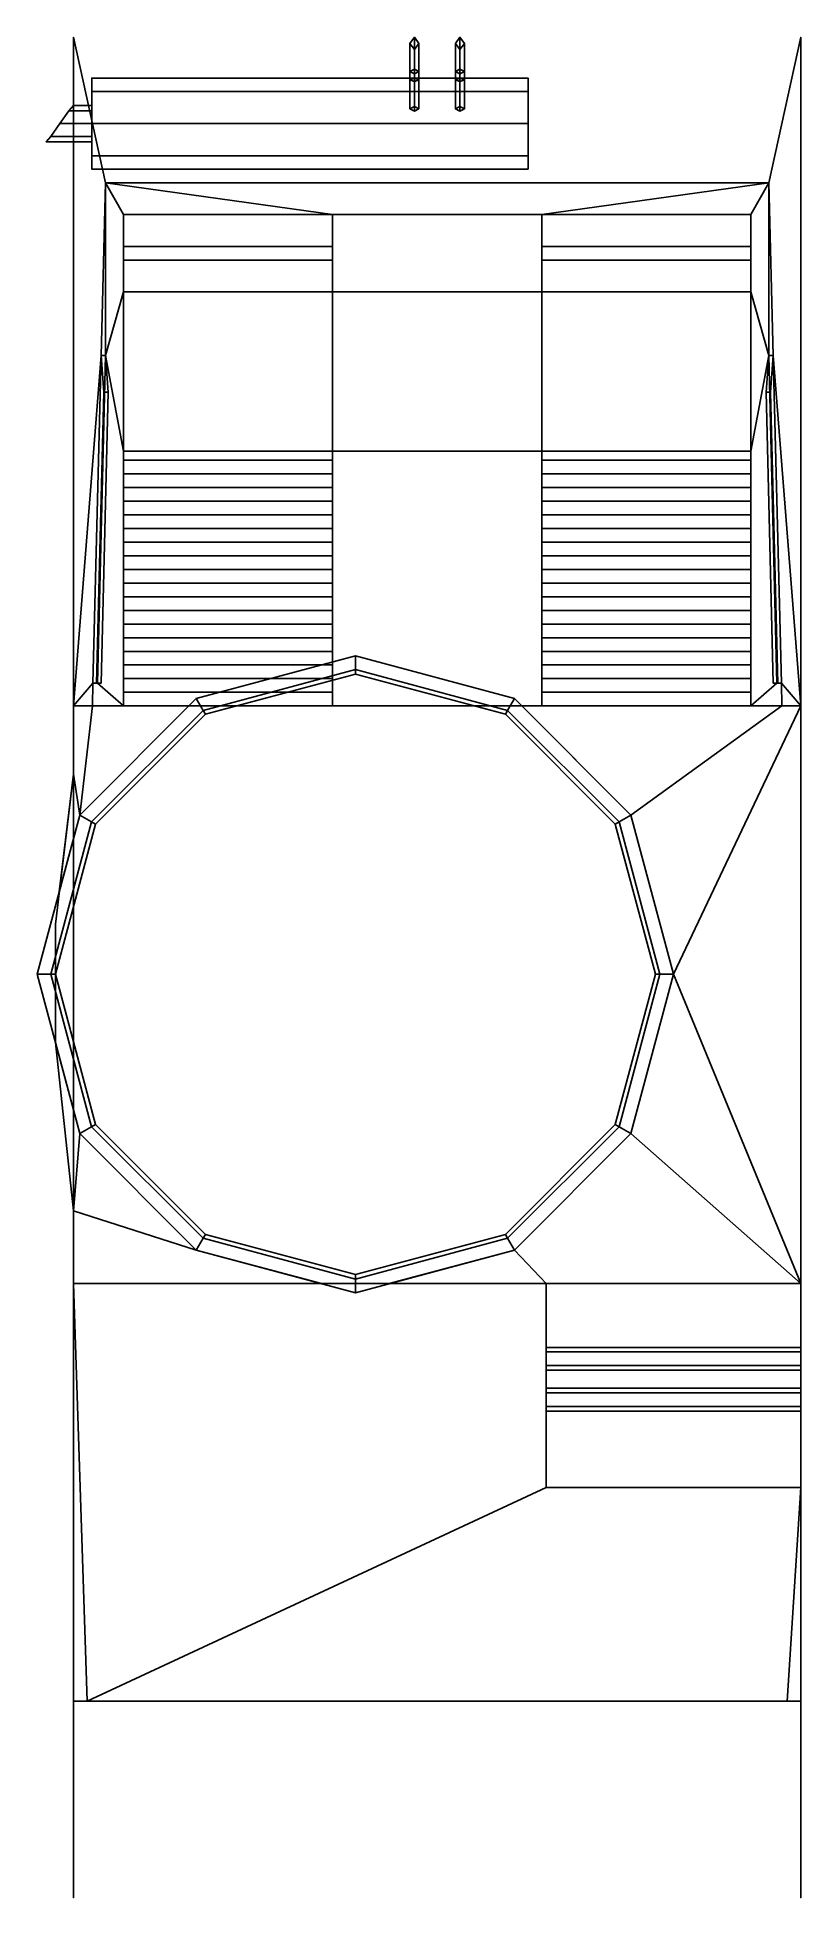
# Model space of a CAD drawing. Extents: x -0.88 to 0.8, y -2.03 to 2.06.
import ezdxf

# ---------------------------------------------------------------- set-up
doc = ezdxf.new("R2010")
doc.units = 0
doc.layers.add('HULL_7TP', color=7, linetype='CONTINUOUS')

msp = doc.modelspace()

# ---------------------------------------------------------------- linework, layer by layer
at = {"layer": 'HULL_7TP'}
for points in [[(-0.8, 0.44, 1.055), (-0.8, 2.06, 0.93), (-0.8, -2.03, 0.9), (-0.8, -0.52, 1.1142)], [(-0.7394, 1.36, 1.47), (-0.73, 1.74, 1.47), (-0.8, 2.06, 0.93), (-0.8, 0.59, 1.15)], [(-0.8, 0.59, 1.15), (-0.8, 2.06, 0.93), (-0.8, 2.06, 0.93), (-0.8, 0.44, 1.055)], [(-0.05, 1.9894, 1.0492), (-0.06, 1.9843, 1.0578), (-0.06, 2.0463, 1.0937), (-0.05, 2.06, 1.09)], [(-0.05, 2.06, 1.09), (-0.06, 2.0463, 1.0937), (-0.06, 1.9663, 1.2322), (-0.05, 1.97, 1.2459)], [(-0.06, 1.9843, 1.0578), (-0.05, 1.9792, 1.0664), (-0.05, 2.0327, 1.0973), (-0.06, 2.0463, 1.0937)], [(-0.06, 2.0463, 1.0937), (-0.05, 2.0327, 1.0973), (-0.05, 1.9627, 1.2186), (-0.06, 1.9663, 1.2322)], [(-0.04, 1.9843, 1.0578), (-0.05, 1.9894, 1.0492), (-0.05, 2.06, 1.09), (-0.04, 2.0463, 1.0937)], [(-0.04, 2.0463, 1.0937), (-0.05, 2.06, 1.09), (-0.05, 1.97, 1.2459), (-0.04, 1.9663, 1.2322)], [(-0.05, 1.9792, 1.0664), (-0.04, 1.9843, 1.0578), (-0.04, 2.0463, 1.0937), (-0.05, 2.0327, 1.0973)], [(-0.05, 2.0327, 1.0973), (-0.04, 2.0463, 1.0937), (-0.04, 1.9663, 1.2322), (-0.05, 1.9627, 1.2186)], [(0.05, 1.9894, 1.0492), (0.04, 1.9843, 1.0578), (0.04, 2.0463, 1.0937), (0.05, 2.06, 1.09)], [(0.05, 2.06, 1.09), (0.04, 2.0463, 1.0937), (0.04, 1.9663, 1.2322), (0.05, 1.97, 1.2459)], [(0.04, 1.9843, 1.0578), (0.05, 1.9792, 1.0664), (0.05, 2.0327, 1.0973), (0.04, 2.0463, 1.0937)], [(0.04, 2.0463, 1.0937), (0.05, 2.0327, 1.0973), (0.05, 1.9627, 1.2186), (0.04, 1.9663, 1.2322)], [(0.06, 1.9843, 1.0578), (0.05, 1.9894, 1.0492), (0.05, 2.06, 1.09), (0.06, 2.0463, 1.0937)], [(0.06, 2.0463, 1.0937), (0.05, 2.06, 1.09), (0.05, 1.97, 1.2459), (0.06, 1.9663, 1.2322)], [(0.05, 1.9792, 1.0664), (0.06, 1.9843, 1.0578), (0.06, 2.0463, 1.0937), (0.05, 2.0327, 1.0973)], [(0.05, 2.0327, 1.0973), (0.06, 2.0463, 1.0937), (0.06, 1.9663, 1.2322), (0.05, 1.9627, 1.2186)], [(0.8, 0.59, 1.15), (0.8, 2.06, 0.93), (0.73, 1.74, 1.47), (0.7394, 1.36, 1.47)], [(0.8, -1.1282, 1.067), (0.8, -2.03, 0.9), (0.8, 2.06, 0.93), (0.8, 0.59, 1.15)], [(0.2, 1.9407, 1.5107), (0.2, 1.97, 1.44), (-0.76, 1.97, 1.44), (-0.76, 1.9407, 1.5107)], [(0.2, 1.97, 1.44), (0.2, 1.9407, 1.3693), (-0.76, 1.9407, 1.3693), (-0.76, 1.97, 1.44)], [(-0.76, 1.91, 1.44), (-0.76, 1.8983, 1.4683), (-0.76, 1.9407, 1.5107), (-0.76, 1.97, 1.44)], [(-0.76, 1.8983, 1.4117), (-0.76, 1.91, 1.44), (-0.76, 1.97, 1.44), (-0.76, 1.9407, 1.3693)], [(-0.06, 1.9027, 1.1955), (-0.05, 1.8976, 1.2041), (-0.05, 1.97, 1.2459), (-0.06, 1.9663, 1.2322)], [(-0.05, 1.9078, 1.1869), (-0.06, 1.9027, 1.1955), (-0.06, 1.9663, 1.2322), (-0.05, 1.9627, 1.2186)], [(-0.05, 1.8976, 1.2041), (-0.04, 1.9027, 1.1955), (-0.04, 1.9663, 1.2322), (-0.05, 1.97, 1.2459)], [(-0.04, 1.9027, 1.1955), (-0.05, 1.9078, 1.1869), (-0.05, 1.9627, 1.2186), (-0.04, 1.9663, 1.2322)], [(0.04, 1.9027, 1.1955), (0.05, 1.8976, 1.2041), (0.05, 1.97, 1.2459), (0.04, 1.9663, 1.2322)], [(0.05, 1.9078, 1.1869), (0.04, 1.9027, 1.1955), (0.04, 1.9663, 1.2322), (0.05, 1.9627, 1.2186)], [(0.05, 1.8976, 1.2041), (0.06, 1.9027, 1.1955), (0.06, 1.9663, 1.2322), (0.05, 1.97, 1.2459)], [(0.06, 1.9027, 1.1955), (0.05, 1.9078, 1.1869), (0.05, 1.9627, 1.2186), (0.06, 1.9663, 1.2322)], [(0.2, 1.87, 1.54), (0.2, 1.9407, 1.5107), (-0.76, 1.9407, 1.5107), (-0.76, 1.87, 1.54)], [(0.2, 1.9407, 1.3693), (0.2, 1.87, 1.34), (-0.76, 1.87, 1.34), (-0.76, 1.9407, 1.3693)], [(-0.76, 1.8983, 1.4683), (-0.76, 1.87, 1.48), (-0.76, 1.87, 1.54), (-0.76, 1.9407, 1.5107)], [(-0.76, 1.87, 1.4), (-0.76, 1.8983, 1.4117), (-0.76, 1.9407, 1.3693), (-0.76, 1.87, 1.34)], [(-0.83, 1.87, 1.4), (-0.85, 1.8417, 1.4117), (-0.83, 1.87, 1.48), (-0.81, 1.8983, 1.4683)], [(-0.81, 1.8983, 1.4117), (-0.83, 1.87, 1.4), (-0.81, 1.8983, 1.4683), (-0.8, 1.91, 1.44)], [(-0.83, 1.87, 1.4), (-0.81, 1.8983, 1.4117), (-0.76, 1.8983, 1.4117), (-0.76, 1.87, 1.4)], [(-0.81, 1.8983, 1.4683), (-0.83, 1.87, 1.48), (-0.76, 1.87, 1.48), (-0.76, 1.8983, 1.4683)], [(-0.81, 1.8983, 1.4117), (-0.8, 1.91, 1.44), (-0.76, 1.91, 1.44), (-0.76, 1.8983, 1.4117)], [(-0.8, 1.91, 1.44), (-0.81, 1.8983, 1.4683), (-0.76, 1.8983, 1.4683), (-0.76, 1.91, 1.44)], [(-0.85, 1.8417, 1.4117), (-0.86, 1.83, 1.44), (-0.85, 1.8417, 1.4683), (-0.83, 1.87, 1.48)], [(-0.86, 1.83, 1.44), (-0.85, 1.8417, 1.4117), (-0.76, 1.8417, 1.4117), (-0.76, 1.83, 1.44)], [(-0.85, 1.8417, 1.4683), (-0.86, 1.83, 1.44), (-0.76, 1.83, 1.44), (-0.76, 1.8417, 1.4683)], [(-0.85, 1.8417, 1.4117), (-0.83, 1.87, 1.4), (-0.76, 1.87, 1.4), (-0.76, 1.8417, 1.4117)], [(-0.83, 1.87, 1.48), (-0.85, 1.8417, 1.4683), (-0.76, 1.8417, 1.4683), (-0.76, 1.87, 1.48)], [(0.2, 1.7993, 1.5107), (0.2, 1.87, 1.54), (-0.76, 1.87, 1.54), (-0.76, 1.7993, 1.5107)], [(0.2, 1.87, 1.34), (0.2, 1.7993, 1.3693), (-0.76, 1.7993, 1.3693), (-0.76, 1.87, 1.34)], [(-0.76, 1.87, 1.48), (-0.76, 1.8417, 1.4683), (-0.76, 1.7993, 1.5107), (-0.76, 1.87, 1.54)], [(-0.76, 1.8417, 1.4117), (-0.76, 1.87, 1.4), (-0.76, 1.87, 1.34), (-0.76, 1.7993, 1.3693)], [(-0.76, 1.83, 1.44), (-0.76, 1.8417, 1.4117), (-0.76, 1.7993, 1.3693), (-0.76, 1.77, 1.44)], [(-0.76, 1.8417, 1.4683), (-0.76, 1.83, 1.44), (-0.76, 1.77, 1.44), (-0.76, 1.7993, 1.5107)], [(0.2, 1.77, 1.44), (0.2, 1.7993, 1.5107), (-0.76, 1.7993, 1.5107), (-0.76, 1.77, 1.44)], [(0.2, 1.7993, 1.3693), (0.2, 1.77, 1.44), (-0.76, 1.77, 1.44), (-0.76, 1.7993, 1.3693)], [(-0.7294, 1.36, 1.47), (-0.73, 1.74, 1.47), (-0.73, 1.74, 1.47), (-0.7394, 1.36, 1.47)], [(0.23, 1.67, 1.47), (0.73, 1.74, 1.47), (-0.73, 1.74, 1.47), (-0.23, 1.67, 1.47)], [(-0.23, 1.67, 1.47), (-0.73, 1.74, 1.47), (-0.73, 1.74, 1.47), (-0.69, 1.67, 1.47)], [(-0.69, 1.5, 1.47), (-0.69, 1.67, 1.47), (-0.73, 1.74, 1.47), (-0.7294, 1.36, 1.47)], [(0.69, 1.67, 1.47), (0.73, 1.74, 1.47), (0.73, 1.74, 1.47), (0.23, 1.67, 1.47)], [(0.7294, 1.36, 1.47), (0.73, 1.74, 1.47), (0.69, 1.67, 1.47), (0.69, 1.5, 1.47)], [(0.7394, 1.36, 1.47), (0.73, 1.74, 1.47), (0.73, 1.74, 1.47), (0.7294, 1.36, 1.47)], [(-0.69, 1.57, 1.52), (-0.69, 1.6, 1.52), (-0.69, 1.67, 1.47), (-0.69, 1.5, 1.47)], [(-0.23, 1.6, 1.52), (-0.23, 1.67, 1.47), (-0.69, 1.67, 1.47), (-0.69, 1.6, 1.52)], [(-0.23, 1.5, 1.47), (-0.23, 1.67, 1.47), (-0.23, 1.6, 1.52), (-0.23, 1.57, 1.52)], [(0.23, 1.5, 1.47), (0.23, 1.67, 1.47), (-0.23, 1.67, 1.47), (-0.23, 1.5, 1.47)], [(0.69, 1.6, 1.52), (0.69, 1.67, 1.47), (0.23, 1.67, 1.47), (0.23, 1.6, 1.52)], [(0.23, 1.57, 1.52), (0.23, 1.6, 1.52), (0.23, 1.67, 1.47), (0.23, 1.5, 1.47)], [(0.69, 1.5, 1.47), (0.69, 1.67, 1.47), (0.69, 1.6, 1.52), (0.69, 1.57, 1.52)], [(-0.23, 1.57, 1.52), (-0.23, 1.6, 1.52), (-0.69, 1.6, 1.52), (-0.69, 1.57, 1.52)], [(0.69, 1.57, 1.52), (0.69, 1.6, 1.52), (0.23, 1.6, 1.52), (0.23, 1.57, 1.52)], [(-0.23, 1.5, 1.47), (-0.23, 1.57, 1.52), (-0.69, 1.57, 1.52), (-0.69, 1.5, 1.47)], [(0.69, 1.5, 1.47), (0.69, 1.57, 1.52), (0.23, 1.57, 1.52), (0.23, 1.5, 1.47)], [(-0.69, 1.15, 1.47), (-0.69, 1.5, 1.47), (-0.7294, 1.36, 1.47)], [(-0.23, 1.15, 1.47), (-0.23, 1.5, 1.47), (-0.69, 1.5, 1.47), (-0.69, 1.15, 1.47)], [(0.23, 1.15, 1.47), (0.23, 1.5, 1.47), (-0.23, 1.5, 1.47), (-0.23, 1.15, 1.47)], [(0.69, 1.15, 1.47), (0.69, 1.5, 1.47), (0.23, 1.5, 1.47), (0.23, 1.15, 1.47)], [(0.7294, 1.36, 1.47), (0.7294, 1.36, 1.47), (0.69, 1.5, 1.47), (0.69, 1.15, 1.47)], [(-0.7394, 1.36, 1.47), (-0.8, 0.59, 1.15), (-0.8, 0.59, 1.15), (-0.7573, 0.64, 1.47)], [(-0.7495, 0.64, 1.53), (-0.7336, 1.28, 1.53), (-0.7394, 1.36, 1.47), (-0.7573, 0.64, 1.47)], [(-0.7473, 0.64, 1.47), (-0.7294, 1.36, 1.47), (-0.7236, 1.28, 1.53), (-0.7395, 0.64, 1.53)], [(-0.69, 0.59, 1.47), (-0.69, 1.15, 1.47), (-0.7294, 1.36, 1.47), (-0.7473, 0.64, 1.47)], [(-0.7236, 1.28, 1.53), (-0.7294, 1.36, 1.47), (-0.7394, 1.36, 1.47), (-0.7336, 1.28, 1.53)], [(0.69, 0.59, 1.47), (0.7473, 0.64, 1.47), (0.7294, 1.36, 1.47), (0.69, 1.15, 1.47)], [(0.7336, 1.28, 1.53), (0.7394, 1.36, 1.47), (0.7294, 1.36, 1.47), (0.7236, 1.28, 1.53)], [(0.7473, 0.64, 1.47), (0.7395, 0.64, 1.53), (0.7236, 1.28, 1.53), (0.7294, 1.36, 1.47)], [(0.7495, 0.64, 1.53), (0.7573, 0.64, 1.47), (0.7394, 1.36, 1.47), (0.7336, 1.28, 1.53)], [(0.7573, 0.64, 1.47), (0.8, 0.59, 1.15), (0.7394, 1.36, 1.47)], [(-0.7395, 0.64, 1.53), (-0.7236, 1.28, 1.53), (-0.7336, 1.28, 1.53), (-0.7495, 0.64, 1.53)], [(0.7495, 0.64, 1.53), (0.7336, 1.28, 1.53), (0.7236, 1.28, 1.53), (0.7395, 0.64, 1.53)], [(-0.23, 0.59, 1.43), (-0.23, 1.15, 1.43), (-0.69, 1.15, 1.43), (-0.69, 0.59, 1.43)], [(-0.69, 0.59, 1.43), (-0.69, 1.15, 1.43), (-0.69, 1.15, 1.47), (-0.69, 0.59, 1.47)], [(-0.23, 1.15, 1.43), (-0.23, 1.15, 1.47), (-0.69, 1.15, 1.47), (-0.69, 1.15, 1.43)], [(0.23, 0.59, 1.47), (0.23, 1.15, 1.47), (-0.23, 1.15, 1.47), (-0.23, 0.59, 1.47)], [(-0.23, 0.59, 1.47), (-0.23, 1.15, 1.47), (-0.23, 1.15, 1.43), (-0.23, 0.59, 1.43)], [(0.23, 0.59, 1.43), (0.23, 1.15, 1.43), (0.23, 1.15, 1.47), (0.23, 0.59, 1.47)], [(0.69, 1.15, 1.43), (0.69, 1.15, 1.47), (0.23, 1.15, 1.47), (0.23, 1.15, 1.43)], [(0.69, 0.59, 1.43), (0.69, 1.15, 1.43), (0.23, 1.15, 1.43), (0.23, 0.59, 1.43)], [(0.69, 0.59, 1.47), (0.69, 1.15, 1.47), (0.69, 1.15, 1.43), (0.69, 0.59, 1.43)], [(-0.23, 1.07, 1.43), (-0.23, 1.13, 1.47), (-0.69, 1.13, 1.47), (-0.69, 1.07, 1.43)], [(0.69, 1.07, 1.43), (0.69, 1.13, 1.47), (0.23, 1.13, 1.47), (0.23, 1.07, 1.43)], [(-0.23, 1.04, 1.43), (-0.23, 1.1, 1.47), (-0.69, 1.1, 1.47), (-0.69, 1.04, 1.43)], [(-0.23, 1.01, 1.43), (-0.23, 1.07, 1.47), (-0.69, 1.07, 1.47), (-0.69, 1.01, 1.43)], [(0.69, 1.04, 1.43), (0.69, 1.1, 1.47), (0.23, 1.1, 1.47), (0.23, 1.04, 1.43)], [(0.69, 1.01, 1.43), (0.69, 1.07, 1.47), (0.23, 1.07, 1.47), (0.23, 1.01, 1.43)], [(-0.23, 0.98, 1.43), (-0.23, 1.04, 1.47), (-0.69, 1.04, 1.47), (-0.69, 0.98, 1.43)], [(0.69, 0.98, 1.43), (0.69, 1.04, 1.47), (0.23, 1.04, 1.47), (0.23, 0.98, 1.43)], [(-0.23, 0.95, 1.43), (-0.23, 1.01, 1.47), (-0.69, 1.01, 1.47), (-0.69, 0.95, 1.43)], [(0.69, 0.95, 1.43), (0.69, 1.01, 1.47), (0.23, 1.01, 1.47), (0.23, 0.95, 1.43)], [(-0.23, 0.92, 1.43), (-0.23, 0.98, 1.47), (-0.69, 0.98, 1.47), (-0.69, 0.92, 1.43)], [(-0.23, 0.89, 1.43), (-0.23, 0.95, 1.47), (-0.69, 0.95, 1.47), (-0.69, 0.89, 1.43)], [(0.69, 0.92, 1.43), (0.69, 0.98, 1.47), (0.23, 0.98, 1.47), (0.23, 0.92, 1.43)], [(0.69, 0.89, 1.43), (0.69, 0.95, 1.47), (0.23, 0.95, 1.47), (0.23, 0.89, 1.43)], [(-0.23, 0.86, 1.43), (-0.23, 0.92, 1.47), (-0.69, 0.92, 1.47), (-0.69, 0.86, 1.43)], [(0.69, 0.86, 1.43), (0.69, 0.92, 1.47), (0.23, 0.92, 1.47), (0.23, 0.86, 1.43)], [(-0.23, 0.83, 1.43), (-0.23, 0.89, 1.47), (-0.69, 0.89, 1.47), (-0.69, 0.83, 1.43)], [(-0.23, 0.8, 1.43), (-0.23, 0.86, 1.47), (-0.69, 0.86, 1.47), (-0.69, 0.8, 1.43)], [(0.69, 0.83, 1.43), (0.69, 0.89, 1.47), (0.23, 0.89, 1.47), (0.23, 0.83, 1.43)], [(0.69, 0.8, 1.43), (0.69, 0.86, 1.47), (0.23, 0.86, 1.47), (0.23, 0.8, 1.43)], [(-0.23, 0.77, 1.43), (-0.23, 0.83, 1.47), (-0.69, 0.83, 1.47), (-0.69, 0.77, 1.43)], [(0.69, 0.77, 1.43), (0.69, 0.83, 1.47), (0.23, 0.83, 1.47), (0.23, 0.77, 1.43)], [(-0.23, 0.74, 1.43), (-0.23, 0.8, 1.47), (-0.69, 0.8, 1.47), (-0.69, 0.74, 1.43)], [(0.69, 0.74, 1.43), (0.69, 0.8, 1.47), (0.23, 0.8, 1.47), (0.23, 0.74, 1.43)], [(-0.23, 0.71, 1.43), (-0.23, 0.77, 1.47), (-0.69, 0.77, 1.47), (-0.69, 0.71, 1.43)], [(-0.23, 0.68, 1.43), (-0.23, 0.74, 1.47), (-0.69, 0.74, 1.47), (-0.69, 0.68, 1.43)], [(0.69, 0.71, 1.43), (0.69, 0.77, 1.47), (0.23, 0.77, 1.47), (0.23, 0.71, 1.43)], [(0.69, 0.68, 1.43), (0.69, 0.74, 1.47), (0.23, 0.74, 1.47), (0.23, 0.68, 1.43)], [(-0.23, 0.65, 1.43), (-0.23, 0.71, 1.47), (-0.69, 0.71, 1.47), (-0.69, 0.65, 1.43)], [(-0.18, 0.7, 1.47), (-0.53, 0.6062, 1.47), (-0.515, 0.5802, 1.57), (-0.18, 0.67, 1.57)], [(0.17, 0.6062, 1.47), (-0.18, 0.7, 1.47), (-0.18, 0.67, 1.57), (0.155, 0.5802, 1.57)], [(0.69, 0.65, 1.43), (0.69, 0.71, 1.47), (0.23, 0.71, 1.47), (0.23, 0.65, 1.43)], [(-0.23, 0.62, 1.43), (-0.23, 0.68, 1.47), (-0.69, 0.68, 1.47), (-0.69, 0.62, 1.43)], [(-0.18, 0.67, 1.57), (-0.515, 0.5802, 1.57), (-0.51, 0.5716, 1.57), (-0.18, 0.66, 1.57)], [(-0.51, 0.5716, 1.47), (-0.18, 0.66, 1.47), (-0.18, 0.66, 1.57), (-0.51, 0.5716, 1.57)], [(0.155, 0.5802, 1.57), (-0.18, 0.67, 1.57), (-0.18, 0.66, 1.57), (0.15, 0.5716, 1.57)], [(-0.18, 0.66, 1.47), (0.15, 0.5716, 1.47), (0.15, 0.5716, 1.57), (-0.18, 0.66, 1.57)], [(0.69, 0.62, 1.43), (0.69, 0.68, 1.47), (0.23, 0.68, 1.47), (0.23, 0.62, 1.43)], [(-0.7573, 0.64, 1.47), (-0.8, 0.59, 1.15), (-0.8, 0.59, 1.15), (-0.7585, 0.59, 1.47)], [(-0.69, 0.59, 1.47), (-0.7473, 0.64, 1.47), (-0.7573, 0.64, 1.47), (-0.7585, 0.59, 1.47)], [(-0.7473, 0.64, 1.47), (-0.7395, 0.64, 1.53), (-0.7495, 0.64, 1.53), (-0.7573, 0.64, 1.47)], [(-0.23, 0.59, 1.43), (-0.23, 0.65, 1.47), (-0.69, 0.65, 1.47), (-0.69, 0.59, 1.43)], [(0.69, 0.59, 1.43), (0.69, 0.65, 1.47), (0.23, 0.65, 1.47), (0.23, 0.59, 1.43)], [(0.7585, 0.59, 1.47), (0.7573, 0.64, 1.47), (0.7473, 0.64, 1.47), (0.69, 0.59, 1.47)], [(0.7573, 0.64, 1.47), (0.7495, 0.64, 1.53), (0.7395, 0.64, 1.53), (0.7473, 0.64, 1.47)], [(0.7585, 0.59, 1.47), (0.8, 0.59, 1.15), (0.7573, 0.64, 1.47)], [(-0.8, 0.59, 1.47), (-0.8, 0.59, 1.15), (-0.8, 0.44, 1.055), (-0.8, 0.44, 1.47)], [(-0.7585, 0.59, 1.47), (-0.8, 0.59, 1.15), (-0.8, 0.59, 1.15), (-0.8, 0.59, 1.47)], [(-0.7585, 0.59, 1.47), (-0.8, 0.59, 1.47), (-0.8, 0.44, 1.47), (-0.7862, 0.35, 1.47)], [(-0.53, 0.6062, 1.47), (-0.7862, 0.35, 1.47), (-0.7602, 0.335, 1.57), (-0.515, 0.5802, 1.57)], [(-0.515, 0.5802, 1.57), (-0.7602, 0.335, 1.57), (-0.7516, 0.33, 1.57), (-0.51, 0.5716, 1.57)], [(-0.23, 0.59, 1.47), (-0.23, 0.59, 1.43), (-0.69, 0.59, 1.43), (-0.69, 0.59, 1.47)], [(0.4002, 0.335, 1.57), (0.155, 0.5802, 1.57), (0.15, 0.5716, 1.57), (0.3916, 0.33, 1.57)], [(0.4262, 0.35, 1.47), (0.17, 0.6062, 1.47), (0.155, 0.5802, 1.57), (0.4002, 0.335, 1.57)], [(0.7585, 0.59, 1.47), (0.7585, 0.59, 1.47), (0.1862, 0.59, 1.47), (0.4262, 0.35, 1.47)], [(0.69, 0.59, 1.47), (0.69, 0.59, 1.43), (0.23, 0.59, 1.43), (0.23, 0.59, 1.47)], [(0.8, 0.59, 1.47), (0.7585, 0.59, 1.47), (0.4262, 0.35, 1.47), (0.52, 0, 1.47)], [(0.8, 0.59, 1.47), (0.8, 0.59, 1.47), (0.52, 0, 1.47), (0.8, -0.68, 1.47)], [(0.8, 0.59, 1.47), (0.8, 0.59, 1.15), (0.7585, 0.59, 1.47)], [(0.8, -0.95, 1.1728), (0.8, -1.1282, 1.067), (0.8, 0.59, 1.15)], [(0.8, -0.68, 1.47), (0.8, -0.82, 1.25), (0.8, 0.59, 1.15), (0.8, 0.59, 1.47)], [(0.8, -0.91, 1.1966), (0.8, -0.95, 1.1728), (0.8, 0.59, 1.15)], [(0.8, -0.82, 1.25), (0.8, -0.86, 1.2262), (0.8, 0.59, 1.15)], [(0.8, -0.86, 1.2263), (0.8, -0.91, 1.1966), (0.8, 0.59, 1.15)], [(-0.7516, 0.33, 1.47), (-0.51, 0.5716, 1.47), (-0.51, 0.5716, 1.57), (-0.7516, 0.33, 1.57)], [(0.15, 0.5716, 1.47), (0.3916, 0.33, 1.47), (0.3916, 0.33, 1.57), (0.15, 0.5716, 1.57)], [(-0.8, 0.44, 1.47), (-0.8, 0.44, 1.055), (-0.84, 0.11, 1.0754), (-0.84, 0.11, 1.47)], [(-0.8, 0.44, 1.47), (-0.8313, 0.1817, 1.47), (-0.8313, 0.1817, 1.47), (-0.7862, 0.35, 1.47)], [(-0.7862, 0.35, 1.47), (-0.88, 0, 1.47), (-0.85, 0, 1.57), (-0.7602, 0.335, 1.57)], [(-0.7602, 0.335, 1.57), (-0.85, 0, 1.57), (-0.84, 0, 1.57), (-0.7516, 0.33, 1.57)], [(-0.84, 0, 1.47), (-0.7516, 0.33, 1.47), (-0.7516, 0.33, 1.57), (-0.84, 0, 1.57)], [(0.49, 0, 1.57), (0.4002, 0.335, 1.57), (0.3916, 0.33, 1.57), (0.48, 0, 1.57)], [(0.3916, 0.33, 1.47), (0.48, 0, 1.47), (0.48, 0, 1.57), (0.3916, 0.33, 1.57)], [(0.52, 0, 1.47), (0.4262, 0.35, 1.47), (0.4002, 0.335, 1.57), (0.49, 0, 1.57)], [(-0.84, 0.11, 1.47), (-0.84, 0.11, 1.0754), (-0.84, -0.15, 1.0914), (-0.84, -0.15, 1.47)], [(-0.88, 0, 1.47), (-0.7862, -0.35, 1.47), (-0.7602, -0.335, 1.57), (-0.85, 0, 1.57)], [(-0.85, 0, 1.57), (-0.7602, -0.335, 1.57), (-0.7516, -0.33, 1.57), (-0.84, 0, 1.57)], [(-0.7516, -0.33, 1.47), (-0.84, 0, 1.47), (-0.84, 0, 1.57), (-0.7516, -0.33, 1.57)], [(0.48, 0, 1.47), (0.3916, -0.33, 1.47), (0.3916, -0.33, 1.57), (0.48, 0, 1.57)], [(0.4002, -0.335, 1.57), (0.49, 0, 1.57), (0.48, 0, 1.57), (0.3916, -0.33, 1.57)], [(0.4262, -0.35, 1.47), (0.52, 0, 1.47), (0.49, 0, 1.57), (0.4002, -0.335, 1.57)], [(0.52, 0, 1.47), (0.52, 0, 1.47), (0.4262, -0.35, 1.47), (0.8, -0.68, 1.47)], [(-0.84, -0.15, 1.47), (-0.84, -0.15, 1.0914), (-0.8, -0.52, 1.1142), (-0.8, -0.52, 1.47)], [(-0.8, -0.52, 1.47), (-0.8, -0.52, 1.47), (-0.7862, -0.35, 1.47), (-0.84, -0.15, 1.47)], [(-0.8, -0.52, 1.47), (-0.8, -0.52, 1.47), (-0.53, -0.6062, 1.47), (-0.7862, -0.35, 1.47)], [(-0.7862, -0.35, 1.47), (-0.53, -0.6062, 1.47), (-0.515, -0.5802, 1.57), (-0.7602, -0.335, 1.57)], [(-0.7602, -0.335, 1.57), (-0.515, -0.5802, 1.57), (-0.51, -0.5716, 1.57), (-0.7516, -0.33, 1.57)], [(-0.51, -0.5716, 1.47), (-0.7516, -0.33, 1.47), (-0.7516, -0.33, 1.57), (-0.51, -0.5716, 1.57)], [(0.3916, -0.33, 1.47), (0.15, -0.5716, 1.47), (0.15, -0.5716, 1.57), (0.3916, -0.33, 1.57)], [(0.155, -0.5802, 1.57), (0.4002, -0.335, 1.57), (0.3916, -0.33, 1.57), (0.15, -0.5716, 1.57)], [(0.17, -0.6062, 1.47), (0.4262, -0.35, 1.47), (0.4002, -0.335, 1.57), (0.155, -0.5802, 1.57)], [(0.24, -0.68, 1.47), (0.8, -0.68, 1.47), (0.4262, -0.35, 1.47), (0.17, -0.6062, 1.47)], [(-0.8, -0.52, 1.47), (-0.8, -0.52, 1.1142), (-0.8, -0.68, 1.15), (-0.8, -0.68, 1.47)], [(-0.53, -0.6062, 1.47), (-0.8, -0.52, 1.47), (-0.8, -0.68, 1.47), (-0.2546, -0.68, 1.47)], [(-0.8, -0.52, 1.1142), (-0.8, -2.03, 0.9), (-0.8, -1.598, 0.98), (-0.8, -0.68, 1.15)], [(-0.515, -0.5802, 1.57), (-0.18, -0.67, 1.57), (-0.18, -0.66, 1.57), (-0.51, -0.5716, 1.57)], [(-0.18, -0.66, 1.47), (-0.51, -0.5716, 1.47), (-0.51, -0.5716, 1.57), (-0.18, -0.66, 1.57)], [(0.15, -0.5716, 1.47), (-0.18, -0.66, 1.47), (-0.18, -0.66, 1.57), (0.15, -0.5716, 1.57)], [(-0.18, -0.67, 1.57), (0.155, -0.5802, 1.57), (0.15, -0.5716, 1.57), (-0.18, -0.66, 1.57)], [(-0.53, -0.6062, 1.47), (-0.18, -0.7, 1.47), (-0.18, -0.67, 1.57), (-0.515, -0.5802, 1.57)], [(-0.18, -0.7, 1.47), (0.17, -0.6062, 1.47), (0.155, -0.5802, 1.57), (-0.18, -0.67, 1.57)], [(-0.1054, -0.68, 1.47), (0.24, -0.68, 1.47), (0.17, -0.6062, 1.47), (-0.1054, -0.68, 1.47)], [(-0.8, -0.68, 1.47), (-0.8, -0.68, 1.15), (0.24, -0.68, 1.15), (0.24, -0.68, 1.47)], [(-0.8, -0.68, 1.15), (-0.77, -1.598, 0.98), (0.24, -1.1282, 1.067), (0.24, -0.68, 1.15)], [(-0.8, -0.68, 1.15), (-0.8, -1.598, 0.98), (-0.77, -1.598, 0.98), (-0.8, -0.68, 1.15)], [(0.24, -0.68, 1.47), (0.24, -0.82, 1.25), (0.8, -0.82, 1.25), (0.8, -0.68, 1.47)], [(0.24, -0.68, 1.47), (0.24, -0.68, 1.15), (0.24, -0.82, 1.25), (0.24, -0.68, 1.47)], [(0.24, -0.95, 1.1728), (0.24, -0.68, 1.15), (0.24, -1.1282, 1.067), (0.24, -0.95, 1.1728)], [(0.24, -0.68, 1.15), (0.24, -0.68, 1.15), (0.24, -0.95, 1.1728), (0.24, -0.91, 1.1966)], [(0.24, -0.68, 1.15), (0.24, -0.68, 1.15), (0.24, -0.86, 1.2262), (0.24, -0.82, 1.25)], [(0.24, -0.68, 1.15), (0.24, -0.68, 1.15), (0.24, -0.91, 1.1966), (0.24, -0.86, 1.2262)], [(0.24, -0.82, 1.25), (0.24, -0.83, 1.26), (0.8, -0.83, 1.26), (0.8, -0.82, 1.25)], [(0.24, -0.82, 1.25), (0.24, -0.86, 1.2262), (0.24, -0.87, 1.2362), (0.24, -0.83, 1.26)], [(0.24, -0.83, 1.26), (0.24, -0.87, 1.2362), (0.8, -0.87, 1.2362), (0.8, -0.83, 1.26)], [(0.8, -0.83, 1.26), (0.8, -0.87, 1.2362), (0.8, -0.86, 1.2262), (0.8, -0.82, 1.25)], [(0.24, -0.86, 1.2262), (0.24, -0.91, 1.1966), (0.8, -0.91, 1.1966), (0.8, -0.86, 1.2262)], [(0.24, -0.87, 1.2362), (0.24, -0.86, 1.2262), (0.8, -0.86, 1.2262), (0.8, -0.87, 1.2362)], [(0.24, -0.91, 1.1966), (0.24, -0.92, 1.2066), (0.8, -0.92, 1.2066), (0.8, -0.91, 1.1966)], [(0.24, -0.91, 1.1966), (0.24, -0.95, 1.1728), (0.24, -0.96, 1.1828), (0.24, -0.92, 1.2066)], [(0.24, -0.92, 1.2066), (0.24, -0.96, 1.1828), (0.8, -0.96, 1.1828), (0.8, -0.92, 1.2066)], [(0.8, -0.92, 1.2066), (0.8, -0.96, 1.1828), (0.8, -0.95, 1.1728), (0.8, -0.91, 1.1966)], [(0.24, -0.95, 1.1728), (0.24, -1.1282, 1.067), (0.8, -1.1282, 1.067), (0.8, -0.95, 1.1728)], [(0.24, -0.96, 1.1828), (0.24, -0.95, 1.1728), (0.8, -0.95, 1.1728), (0.8, -0.96, 1.1828)], [(0.24, -1.1282, 1.067), (-0.77, -1.598, 0.98), (0.77, -1.598, 0.98), (0.8, -1.1282, 1.067)], [(0.8, -1.1282, 1.067), (0.77, -1.598, 0.98), (0.8, -1.598, 0.98), (0.8, -1.1282, 1.067)]]:
    msp.add_3dface(points, dxfattribs=at)

doc.saveas('drawing.dxf')
